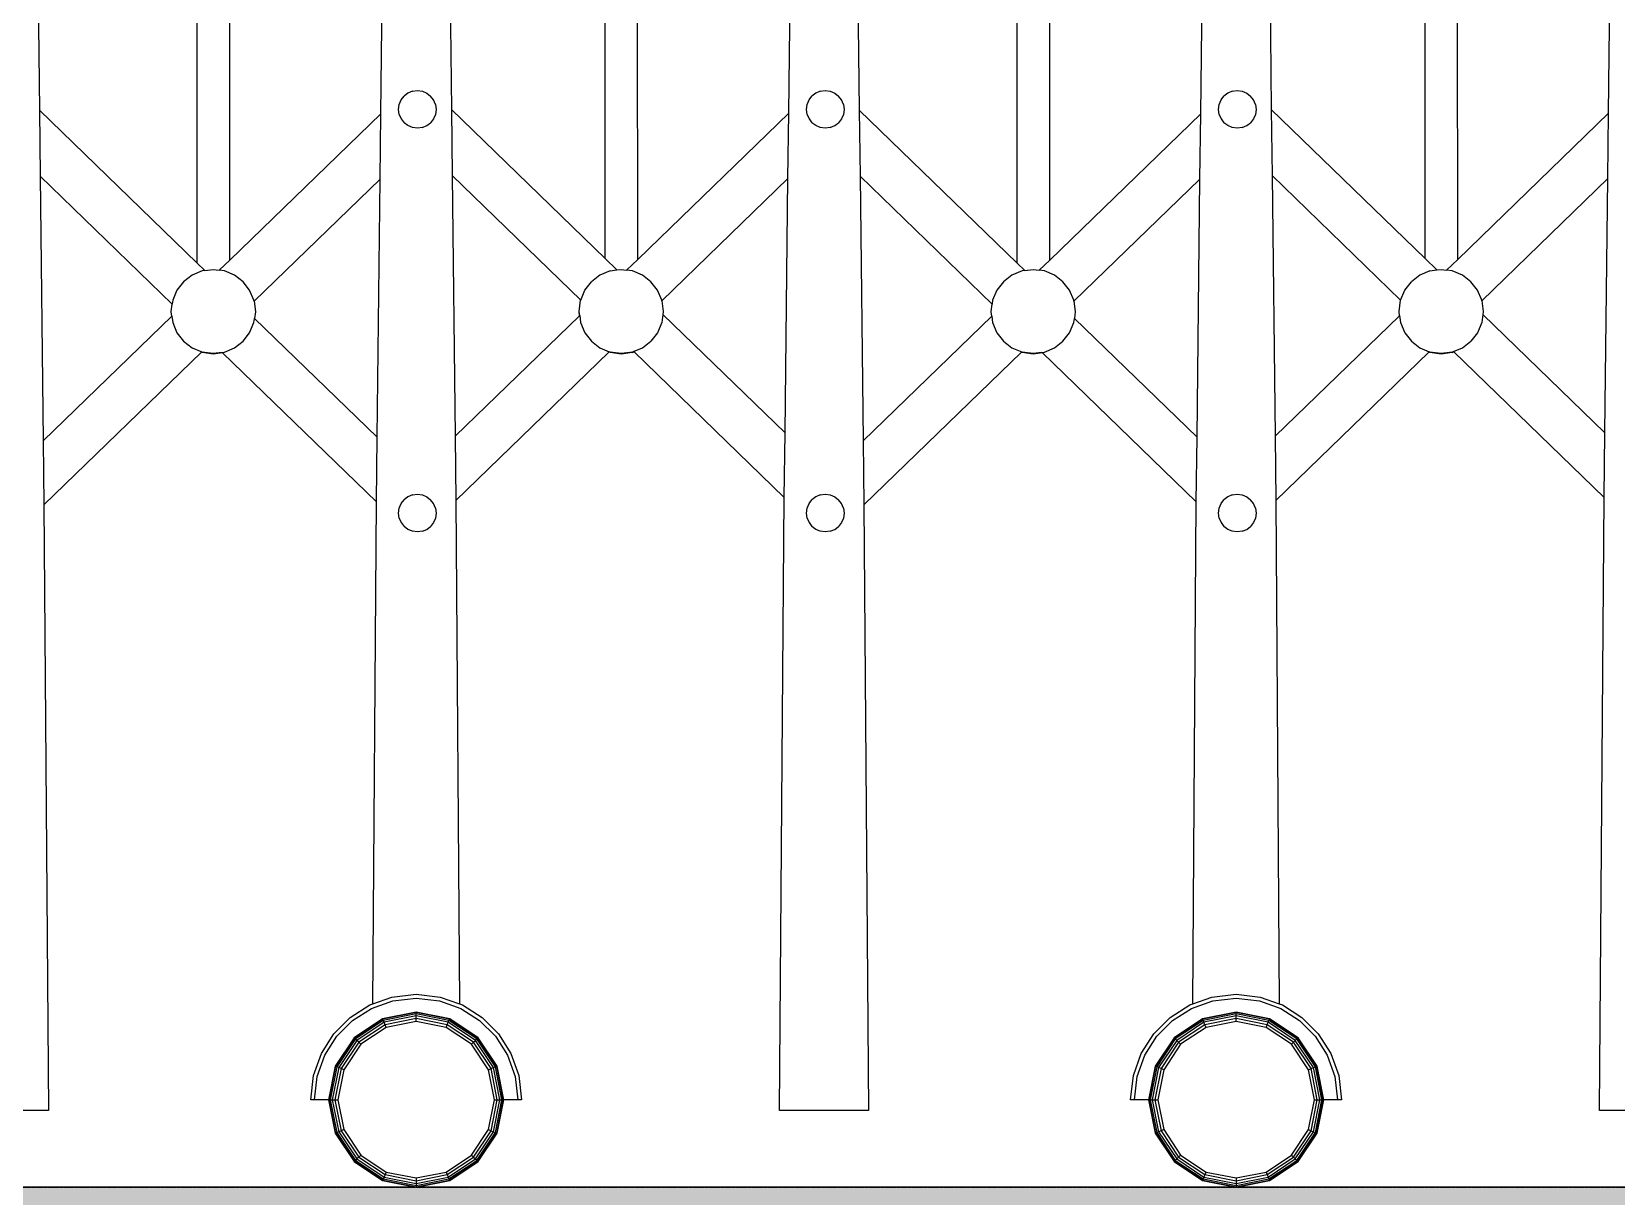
# Model space of a CAD drawing. Extents: x -202236 to 1002404, y -663931 to 1550022.
# Drawn here: x -59493 to -58480, y -351726 to -350982 of the extents above; entities that cross this region are included whole.
import ezdxf

# ---------------------------------------------------------------- set-up
doc = ezdxf.new("R2010")
doc.units = 0
doc.linetypes.add('DOTE', pattern=[2.42, 2, -0.2, 0.02, -0.2])
doc.layers.add('A-AXIS-DOTE', color=14, linetype='DOTE')
doc.layers.add('A-SFCE', color=30, linetype='Continuous')

msp = doc.modelspace()

# ---------------------------------------------------------------- hatches: boundary and pattern name
h = msp.add_hatch()
h.set_pattern_fill('混凝土', color=8, scale=15, angle=-21.69758, style=0, double=1)
h.set_pattern_definition([(50, (-68561.18, -351851.65), (107.589, -9.4128), [11.25, -123.75]), (355, (-68561.18, -351851.65), (-20.8127, 112.8288), [9, -99]), (100.4514, (-68552.21, -351852.44), (86.7764, 103.4159), [9.561, -105.1713]), (46.1842, (-68561.18, -351821.65), (160.0862, -24.8279), [16.875, -185.625]), (96.6356, (-68547.84, -351823.72), (140.1994, 146.1177), [14.3415, -157.757]), (351.1842, (-68561.18, -351821.65), (140.1993, 146.1178), [13.5, -148.5]), (21, (-68546.18, -351829.15), (89.53606, -60.39283), [11.25, -123.75]), (326, (-68546.18, -351829.15), (36.4973, 108.7725), [9, -99]), (71.4514, (-68538.72, -351834.18), (126.0334, 48.3796), [9.561, -105.1713]), (37.5, (-68561.177, -351851.65), (1.82398, 49.93408), [0, -97.8, 0, -100.5, 0, -99.375]), (7.5, (-68561.18, -351851.65), (39.46043, 59.16176), [0, -57.3, 0, -95.55, 0, -37.875]), (327.5, (-68594.627, -351851.65), (80.07337, -3.38323), [0, -37.5, 0, -117, 0, -155.25]), (317.5, (-68609.63, -351851.65), (87.47793, 15.01575), [0, -48.75, 0, -77.7, 0, -110.25])])
h.paths.add_polyline_path([(-55555.67, -351920.63), (-55555.67, -351720.63), (-70458.23, -351720.63), (-70458.23, -351920.63)])

# ---------------------------------------------------------------- linework, layer by layer
at = {"color": 250}
for p, q in [((-59126.2, -351126.81), (-59126.3, -350820.49)), ((-59105.38, -351127.29), (-59105.47, -350820.16)), ((-58602.1, -351126.81), (-58602.19, -350820.49)), ((-58581.27, -351127.29), (-58581.37, -350820.16)), ((-59386.94, -351129.65), (-59387.04, -350823.23)), ((-59366.12, -351127.71), (-59366.21, -350823)), ((-58862.83, -351129.65), (-58862.93, -350823.23)), ((-58842.01, -351127.71), (-58842.1, -350823)), ((-59269.61, -351034.17), (-59268.28, -350917.9)), ((-59225.83, -350916.96), (-59224.51, -351031.55)), ((-59008.87, -351033.75), (-59007.51, -350915.09)), ((-58745.5, -351034.17), (-58744.17, -350917.9)), ((-58701.72, -350916.96), (-58700.41, -351031.55)), ((-58484.76, -351033.75), (-58483.4, -350915.09)), ((-59489.14, -350922.2), (-59487.88, -351031.84)), ((-58965.03, -350922.2), (-58963.77, -351031.84)), ((-59256.64, -351025.33), (-59254.75, -351022.89)), ((-59252.32, -351021.01), (-59254.75, -351022.89)), ((-59249.45, -351019.8), (-59252.32, -351021.01)), ((-59249.45, -351019.8), (-59246.25, -351019.37)), ((-59246.25, -351019.37), (-59243.06, -351019.8)), ((-59243.06, -351019.8), (-59240.19, -351021.01)), ((-59240.19, -351021.01), (-59237.75, -351022.89)), ((-59235.87, -351025.33), (-59237.75, -351022.89)), ((-58995.9, -351025.33), (-58994.02, -351022.89)), ((-58991.58, -351021.01), (-58994.02, -351022.89)), ((-58988.71, -351019.8), (-58991.58, -351021.01)), ((-58988.71, -351019.8), (-58985.52, -351019.37)), ((-58985.52, -351019.37), (-58982.32, -351019.8)), ((-58982.32, -351019.8), (-58979.45, -351021.01)), ((-58979.45, -351021.01), (-58977.01, -351022.89)), ((-58975.13, -351025.33), (-58977.01, -351022.89)), ((-58732.53, -351025.33), (-58730.65, -351022.89)), ((-58728.21, -351021.01), (-58730.65, -351022.89)), ((-58725.34, -351019.8), (-58728.21, -351021.01)), ((-58725.34, -351019.8), (-58722.15, -351019.37)), ((-58722.15, -351019.37), (-58718.95, -351019.8)), ((-58718.95, -351019.8), (-58716.08, -351021.01)), ((-58716.08, -351021.01), (-58713.64, -351022.89)), ((-58711.76, -351025.33), (-58713.64, -351022.89)), ((-59487.88, -351031.84), (-59386.94, -351129.65)), ((-59487.88, -351031.84), (-59487.4, -351074.05)), ((-59258.28, -351031.39), (-59257.85, -351028.2)), ((-59257.85, -351034.59), (-59258.28, -351031.39)), ((-59257.85, -351028.2), (-59256.64, -351025.33)), ((-59234.66, -351028.2), (-59235.87, -351025.33)), ((-59234.66, -351028.2), (-59234.23, -351031.39)), ((-59234.23, -351031.39), (-59234.66, -351034.59)), ((-59224.51, -351031.55), (-59126.2, -351126.81)), ((-59224.51, -351031.55), (-59224.03, -351073.76)), ((-58997.54, -351031.39), (-58997.11, -351028.2)), ((-58997.11, -351034.59), (-58997.54, -351031.39)), ((-58997.11, -351028.2), (-58995.9, -351025.33)), ((-58973.92, -351028.2), (-58975.13, -351025.33)), ((-58973.92, -351028.2), (-58973.49, -351031.39)), ((-58973.49, -351031.39), (-58973.92, -351034.59)), ((-58963.77, -351031.84), (-58862.83, -351129.65)), ((-58963.77, -351031.84), (-58963.29, -351074.05)), ((-58734.17, -351031.39), (-58733.74, -351028.2)), ((-58733.74, -351034.59), (-58734.17, -351031.39)), ((-58733.74, -351028.2), (-58732.53, -351025.33)), ((-58710.55, -351028.2), (-58711.76, -351025.33)), ((-58710.55, -351028.2), (-58710.12, -351031.39)), ((-58710.12, -351031.39), (-58710.55, -351034.59)), ((-58700.41, -351031.55), (-58602.1, -351126.81)), ((-58700.41, -351031.55), (-58699.92, -351073.76)), ((-59366.12, -351127.71), (-59269.61, -351034.17)), ((-59270.09, -351076.04), (-59269.61, -351034.17)), ((-59257.85, -351034.59), (-59256.64, -351037.46)), ((-59256.64, -351037.46), (-59254.75, -351039.89)), ((-59252.32, -351041.78), (-59254.75, -351039.89)), ((-59249.45, -351042.99), (-59252.32, -351041.78)), ((-59246.25, -351043.42), (-59249.45, -351042.99)), ((-59243.06, -351042.99), (-59246.25, -351043.42)), ((-59243.06, -351042.99), (-59240.19, -351041.78)), ((-59240.19, -351041.78), (-59237.75, -351039.89)), ((-59235.87, -351037.46), (-59237.75, -351039.89)), ((-59234.66, -351034.59), (-59235.87, -351037.46)), ((-59105.38, -351127.29), (-59008.87, -351033.75)), ((-59009.35, -351075.62), (-59008.87, -351033.75)), ((-58997.11, -351034.59), (-58995.9, -351037.46)), ((-58995.9, -351037.46), (-58994.02, -351039.89)), ((-58991.58, -351041.78), (-58994.02, -351039.89)), ((-58988.71, -351042.99), (-58991.58, -351041.78)), ((-58985.52, -351043.42), (-58988.71, -351042.99)), ((-58982.32, -351042.99), (-58985.52, -351043.42)), ((-58982.32, -351042.99), (-58979.45, -351041.78)), ((-58979.45, -351041.78), (-58977.01, -351039.89)), ((-58975.13, -351037.46), (-58977.01, -351039.89)), ((-58973.92, -351034.59), (-58975.13, -351037.46)), ((-58842.01, -351127.71), (-58745.5, -351034.17)), ((-58745.98, -351076.04), (-58745.5, -351034.17)), ((-58733.74, -351034.59), (-58732.53, -351037.46)), ((-58732.53, -351037.46), (-58730.65, -351039.89)), ((-58728.21, -351041.78), (-58730.65, -351039.89)), ((-58725.34, -351042.99), (-58728.21, -351041.78)), ((-58722.15, -351043.42), (-58725.34, -351042.99)), ((-58718.95, -351042.99), (-58722.15, -351043.42)), ((-58718.95, -351042.99), (-58716.08, -351041.78)), ((-58716.08, -351041.78), (-58713.64, -351039.89)), ((-58711.76, -351037.46), (-58713.64, -351039.89)), ((-58710.55, -351034.59), (-58711.76, -351037.46)), ((-58581.27, -351127.29), (-58484.76, -351033.75)), ((-58485.24, -351075.62), (-58484.76, -351033.75)), ((-59141.86, -351153.38), (-59224.03, -351073.76)), ((-59224.03, -351073.76), (-59222.12, -351240.45)), ((-58617.75, -351153.38), (-58699.92, -351073.76)), ((-58699.92, -351073.76), (-58698.01, -351240.45)), ((-59402.96, -351155.88), (-59487.4, -351074.05)), ((-59487.4, -351074.05), (-59485.46, -351243.38)), ((-59270.09, -351076.04), (-59350.66, -351154.13)), ((-59271.98, -351241.05), (-59270.09, -351076.04)), ((-59009.35, -351075.62), (-59089.97, -351153.76)), ((-59011.21, -351238.24), (-59009.35, -351075.62)), ((-58878.85, -351155.88), (-58963.29, -351074.05)), ((-58963.29, -351074.05), (-58961.35, -351243.38)), ((-58745.98, -351076.04), (-58826.55, -351154.13)), ((-58747.88, -351241.05), (-58745.98, -351076.04)), ((-58485.24, -351075.62), (-58565.86, -351153.76)), ((-58487.1, -351238.24), (-58485.24, -351075.62)), ((-59383.84, -351134.67), (-59390.26, -351137.38)), ((-59386.94, -351129.65), (-59382.02, -351134.42)), ((-59382.02, -351134.42), (-59383.84, -351134.67)), ((-59382.02, -351134.42), (-59376.69, -351133.71)), ((-59376.69, -351133.71), (-59372.84, -351134.22)), ((-59372.84, -351134.22), (-59366.12, -351127.71)), ((-59369.54, -351134.67), (-59372.84, -351134.22)), ((-59363.12, -351137.38), (-59369.54, -351134.67)), ((-59123.1, -351134.67), (-59129.53, -351137.38)), ((-59126.2, -351126.81), (-59118.71, -351134.08)), ((-59123.1, -351134.67), (-59118.71, -351134.08)), ((-59118.71, -351134.08), (-59115.95, -351133.71)), ((-59115.95, -351133.71), (-59112.48, -351134.17)), ((-59105.38, -351127.29), (-59112.48, -351134.17)), ((-59108.8, -351134.67), (-59112.48, -351134.17)), ((-59102.38, -351137.38), (-59108.8, -351134.67)), ((-58859.73, -351134.67), (-58866.16, -351137.38)), ((-58862.83, -351129.65), (-58857.91, -351134.42)), ((-58857.91, -351134.42), (-58859.73, -351134.67)), ((-58857.91, -351134.42), (-58852.58, -351133.71)), ((-58852.58, -351133.71), (-58848.73, -351134.22)), ((-58848.73, -351134.22), (-58842.01, -351127.71)), ((-58845.43, -351134.67), (-58848.73, -351134.22)), ((-58839.01, -351137.38), (-58845.43, -351134.67)), ((-58598.99, -351134.67), (-58605.42, -351137.38)), ((-58602.1, -351126.81), (-58594.6, -351134.08)), ((-58598.99, -351134.67), (-58594.6, -351134.08)), ((-58594.6, -351134.08), (-58591.84, -351133.71)), ((-58591.84, -351133.71), (-58588.37, -351134.17)), ((-58581.27, -351127.29), (-58588.37, -351134.17)), ((-58584.7, -351134.67), (-58588.37, -351134.17)), ((-58578.27, -351137.38), (-58584.7, -351134.67)), ((-59395.71, -351141.59), (-59399.92, -351147.04)), ((-59390.26, -351137.38), (-59395.71, -351141.59)), ((-59357.67, -351141.59), (-59363.12, -351137.38)), ((-59353.46, -351147.04), (-59357.67, -351141.59)), ((-59139.18, -351147.04), (-59134.97, -351141.59)), ((-59129.53, -351137.38), (-59134.97, -351141.59)), ((-59096.93, -351141.59), (-59102.38, -351137.38)), ((-59092.72, -351147.04), (-59096.93, -351141.59)), ((-58871.6, -351141.59), (-58875.81, -351147.04)), ((-58866.16, -351137.38), (-58871.6, -351141.59)), ((-58833.56, -351141.59), (-58839.01, -351137.38)), ((-58829.35, -351147.04), (-58833.56, -351141.59)), ((-58615.07, -351147.04), (-58610.86, -351141.59)), ((-58605.42, -351137.38), (-58610.86, -351141.59)), ((-58572.82, -351141.59), (-58578.27, -351137.38)), ((-58568.62, -351147.04), (-58572.82, -351141.59)), ((-59402.63, -351153.46), (-59402.96, -351155.88)), ((-59399.92, -351147.04), (-59402.63, -351153.46)), ((-59350.75, -351153.46), (-59353.46, -351147.04)), ((-59350.66, -351154.13), (-59350.75, -351153.46)), ((-59350.66, -351154.13), (-59349.79, -351160.61)), ((-59142.86, -351160.61), (-59141.9, -351153.46)), ((-59141.9, -351153.46), (-59141.86, -351153.38)), ((-59141.86, -351153.38), (-59139.18, -351147.04)), ((-59090.01, -351153.46), (-59092.72, -351147.04)), ((-59089.97, -351153.76), (-59090.01, -351153.46)), ((-59089.97, -351153.76), (-59089.05, -351160.61)), ((-58878.52, -351153.46), (-58878.85, -351155.88)), ((-58875.81, -351147.04), (-58878.52, -351153.46)), ((-58826.64, -351153.46), (-58829.35, -351147.04)), ((-58826.55, -351154.13), (-58826.64, -351153.46)), ((-58826.55, -351154.13), (-58825.68, -351160.61)), ((-58618.75, -351160.61), (-58617.79, -351153.46)), ((-58617.79, -351153.46), (-58617.75, -351153.38)), ((-58617.75, -351153.38), (-58615.07, -351147.04)), ((-58565.9, -351153.46), (-58568.62, -351147.04)), ((-58565.86, -351153.76), (-58565.9, -351153.46)), ((-58565.86, -351153.76), (-58564.94, -351160.61)), ((-59485.46, -351243.38), (-59403.22, -351163.67)), ((-59403.6, -351160.61), (-59402.96, -351155.88)), ((-59403.57, -351160.76), (-59403.6, -351160.61)), ((-59403.6, -351160.92), (-59403.57, -351160.76)), ((-59403.22, -351163.67), (-59403.6, -351160.92)), ((-59403.19, -351163.64), (-59403.57, -351160.76)), ((-59403.22, -351163.67), (-59403.19, -351163.64)), ((-59403.19, -351163.64), (-59402.63, -351167.76)), ((-59350.75, -351167.76), (-59350.39, -351165.08)), ((-59349.81, -351160.76), (-59350.39, -351165.08)), ((-59350.39, -351165.08), (-59350.35, -351165.11)), ((-59349.79, -351160.92), (-59350.35, -351165.11)), ((-59350.35, -351165.11), (-59271.98, -351241.05)), ((-59349.79, -351160.61), (-59349.81, -351160.76)), ((-59349.81, -351160.76), (-59349.79, -351160.92)), ((-59222.12, -351240.45), (-59142.54, -351163.31)), ((-59142.84, -351160.76), (-59142.86, -351160.61)), ((-59142.86, -351160.92), (-59142.84, -351160.76)), ((-59142.54, -351163.31), (-59142.86, -351160.92)), ((-59142.5, -351163.27), (-59142.84, -351160.76)), ((-59142.54, -351163.31), (-59142.5, -351163.27)), ((-59142.5, -351163.27), (-59141.9, -351167.76)), ((-59089.31, -351162.56), (-59090.01, -351167.76)), ((-59089.07, -351160.76), (-59089.31, -351162.56)), ((-59089.31, -351162.56), (-59089.27, -351162.6)), ((-59089.05, -351160.92), (-59089.27, -351162.6)), ((-59089.27, -351162.6), (-59011.21, -351238.24)), ((-59089.05, -351160.61), (-59089.07, -351160.76)), ((-59089.07, -351160.76), (-59089.05, -351160.92)), ((-58961.35, -351243.38), (-58879.12, -351163.67)), ((-58879.49, -351160.61), (-58878.85, -351155.88)), ((-58879.47, -351160.76), (-58879.49, -351160.61)), ((-58879.49, -351160.92), (-58879.47, -351160.76)), ((-58879.12, -351163.67), (-58879.49, -351160.92)), ((-58879.08, -351163.64), (-58879.47, -351160.76)), ((-58879.12, -351163.67), (-58879.08, -351163.64)), ((-58879.08, -351163.64), (-58878.52, -351167.76)), ((-58826.64, -351167.76), (-58826.28, -351165.08)), ((-58825.7, -351160.76), (-58826.28, -351165.08)), ((-58826.28, -351165.08), (-58826.24, -351165.11)), ((-58825.68, -351160.92), (-58826.24, -351165.11)), ((-58826.24, -351165.11), (-58747.88, -351241.05)), ((-58825.68, -351160.61), (-58825.7, -351160.76)), ((-58825.7, -351160.76), (-58825.68, -351160.92)), ((-58698.01, -351240.45), (-58618.43, -351163.31)), ((-58618.73, -351160.76), (-58618.75, -351160.61)), ((-58618.75, -351160.92), (-58618.73, -351160.76)), ((-58618.43, -351163.31), (-58618.75, -351160.92)), ((-58618.39, -351163.27), (-58618.73, -351160.76)), ((-58618.43, -351163.31), (-58618.39, -351163.27)), ((-58618.39, -351163.27), (-58617.79, -351167.76)), ((-58565.2, -351162.56), (-58565.9, -351167.76)), ((-58564.96, -351160.76), (-58565.2, -351162.56)), ((-58565.2, -351162.56), (-58565.17, -351162.6)), ((-58564.94, -351160.92), (-58565.17, -351162.6)), ((-58565.17, -351162.6), (-58487.1, -351238.24)), ((-58564.94, -351160.61), (-58564.96, -351160.76)), ((-58564.96, -351160.76), (-58564.94, -351160.92)), ((-59402.63, -351167.76), (-59399.92, -351174.18)), ((-59399.92, -351174.18), (-59395.71, -351179.63)), ((-59357.67, -351179.63), (-59353.46, -351174.18)), ((-59353.46, -351174.18), (-59350.75, -351167.76)), ((-59141.9, -351167.76), (-59139.18, -351174.18)), ((-59139.18, -351174.18), (-59134.97, -351179.63)), ((-59092.72, -351174.18), (-59096.93, -351179.63)), ((-59090.01, -351167.76), (-59092.72, -351174.18)), ((-58878.52, -351167.76), (-58875.81, -351174.18)), ((-58875.81, -351174.18), (-58871.6, -351179.63)), ((-58833.56, -351179.63), (-58829.35, -351174.18)), ((-58829.35, -351174.18), (-58826.64, -351167.76)), ((-58617.79, -351167.76), (-58615.07, -351174.18)), ((-58615.07, -351174.18), (-58610.86, -351179.63)), ((-58568.62, -351174.18), (-58572.82, -351179.63)), ((-58565.9, -351167.76), (-58568.62, -351174.18)), ((-59395.71, -351179.63), (-59390.26, -351183.84)), ((-59390.26, -351183.84), (-59384.03, -351186.47)), ((-59369.54, -351186.55), (-59363.12, -351183.84)), ((-59363.12, -351183.84), (-59357.67, -351179.63)), ((-59134.97, -351179.63), (-59129.53, -351183.84)), ((-59129.53, -351183.84), (-59123.59, -351186.35)), ((-59107.99, -351186.21), (-59102.38, -351183.84)), ((-59102.38, -351183.84), (-59096.93, -351179.63)), ((-58871.6, -351179.63), (-58866.16, -351183.84)), ((-58866.16, -351183.84), (-58859.92, -351186.47)), ((-58845.43, -351186.55), (-58839.01, -351183.84)), ((-58839.01, -351183.84), (-58833.56, -351179.63)), ((-58610.86, -351179.63), (-58605.42, -351183.84)), ((-58605.42, -351183.84), (-58599.48, -351186.35)), ((-58583.88, -351186.21), (-58578.27, -351183.84)), ((-58578.27, -351183.84), (-58572.82, -351179.63)), ((-59384.25, -351186.69), (-59484.99, -351284.33)), ((-59384.03, -351186.47), (-59384.25, -351186.69)), ((-59383.84, -351186.86), (-59384.25, -351186.69)), ((-59383.84, -351186.55), (-59384.03, -351186.47)), ((-59376.69, -351187.52), (-59383.84, -351186.55)), ((-59376.69, -351187.82), (-59383.84, -351186.86)), ((-59371.09, -351186.76), (-59376.69, -351187.52)), ((-59370.81, -351187.03), (-59376.69, -351187.82)), ((-59371.09, -351186.76), (-59369.54, -351186.55)), ((-59370.81, -351187.03), (-59371.09, -351186.76)), ((-59272.46, -351282.33), (-59370.81, -351187.03)), ((-59123.81, -351186.56), (-59221.65, -351281.4)), ((-59123.59, -351186.35), (-59123.81, -351186.56)), ((-59123.1, -351186.86), (-59123.81, -351186.56)), ((-59123.1, -351186.55), (-59123.59, -351186.35)), ((-59115.95, -351187.52), (-59123.1, -351186.55)), ((-59115.95, -351187.82), (-59123.1, -351186.86)), ((-59108.8, -351186.55), (-59115.95, -351187.52)), ((-59108.8, -351186.86), (-59115.95, -351187.82)), ((-59108.8, -351186.55), (-59107.99, -351186.21)), ((-59108.8, -351186.86), (-59107.76, -351186.42)), ((-59107.76, -351186.42), (-59107.99, -351186.21)), ((-59011.69, -351279.52), (-59107.76, -351186.42)), ((-58860.14, -351186.69), (-58960.88, -351284.33)), ((-58859.92, -351186.47), (-58860.14, -351186.69)), ((-58859.73, -351186.86), (-58860.14, -351186.69)), ((-58859.73, -351186.55), (-58859.92, -351186.47)), ((-58852.58, -351187.52), (-58859.73, -351186.55)), ((-58852.58, -351187.82), (-58859.73, -351186.86)), ((-58846.98, -351186.76), (-58852.58, -351187.52)), ((-58846.7, -351187.03), (-58852.58, -351187.82)), ((-58846.98, -351186.76), (-58845.43, -351186.55)), ((-58846.7, -351187.03), (-58846.98, -351186.76)), ((-58748.35, -351282.33), (-58846.7, -351187.03)), ((-58599.7, -351186.56), (-58697.54, -351281.4)), ((-58599.48, -351186.35), (-58599.7, -351186.56)), ((-58598.99, -351186.86), (-58599.7, -351186.56)), ((-58598.99, -351186.55), (-58599.48, -351186.35)), ((-58591.84, -351187.52), (-58598.99, -351186.55)), ((-58591.84, -351187.82), (-58598.99, -351186.86)), ((-58584.7, -351186.55), (-58591.84, -351187.52)), ((-58584.7, -351186.86), (-58591.84, -351187.82)), ((-58584.7, -351186.55), (-58583.88, -351186.21)), ((-58584.7, -351186.86), (-58583.66, -351186.42)), ((-58583.66, -351186.42), (-58583.88, -351186.21)), ((-58487.58, -351279.52), (-58583.66, -351186.42)), ((-59485.46, -351243.38), (-59484.99, -351284.33)), ((-59272.46, -351282.33), (-59271.98, -351241.05)), ((-59222.12, -351240.45), (-59221.65, -351281.4)), ((-59011.69, -351279.52), (-59011.21, -351238.24)), ((-58961.35, -351243.38), (-58960.88, -351284.33)), ((-58748.35, -351282.33), (-58747.88, -351241.05)), ((-58698.01, -351240.45), (-58697.54, -351281.4)), ((-58487.58, -351279.52), (-58487.1, -351238.24)), ((-59484.99, -351284.33), (-59482.01, -351671.58)), ((-59274.67, -351603.33), (-59272.46, -351282.33)), ((-59258.28, -351289.55), (-59257.85, -351286.35)), ((-59257.85, -351286.35), (-59256.64, -351283.48)), ((-59256.64, -351283.48), (-59254.75, -351281.05)), ((-59252.32, -351279.17), (-59254.75, -351281.05)), ((-59249.45, -351277.95), (-59252.32, -351279.17)), ((-59249.45, -351277.95), (-59246.25, -351277.52)), ((-59246.25, -351277.52), (-59243.06, -351277.95)), ((-59243.06, -351277.95), (-59240.19, -351279.17)), ((-59240.19, -351279.17), (-59237.75, -351281.05)), ((-59235.87, -351283.48), (-59237.75, -351281.05)), ((-59234.66, -351286.35), (-59235.87, -351283.48)), ((-59234.66, -351286.35), (-59234.23, -351289.55)), ((-59221.65, -351281.4), (-59219.42, -351603.33)), ((-59014.72, -351671.58), (-59011.69, -351279.52)), ((-58997.54, -351289.55), (-58997.11, -351286.35)), ((-58997.11, -351286.35), (-58995.9, -351283.48)), ((-58995.9, -351283.48), (-58994.02, -351281.05)), ((-58991.58, -351279.17), (-58994.02, -351281.05)), ((-58988.71, -351277.95), (-58991.58, -351279.17)), ((-58988.71, -351277.95), (-58985.52, -351277.52)), ((-58985.52, -351277.52), (-58982.32, -351277.95)), ((-58982.32, -351277.95), (-58979.45, -351279.17)), ((-58979.45, -351279.17), (-58977.01, -351281.05)), ((-58975.13, -351283.48), (-58977.01, -351281.05)), ((-58973.92, -351286.35), (-58975.13, -351283.48)), ((-58973.92, -351286.35), (-58973.49, -351289.55)), ((-58960.88, -351284.33), (-58957.9, -351671.58)), ((-58750.57, -351603.33), (-58748.35, -351282.33)), ((-58734.17, -351289.55), (-58733.74, -351286.35)), ((-58733.74, -351286.35), (-58732.53, -351283.48)), ((-58732.53, -351283.48), (-58730.65, -351281.05)), ((-58728.21, -351279.17), (-58730.65, -351281.05)), ((-58725.34, -351277.95), (-58728.21, -351279.17)), ((-58725.34, -351277.95), (-58722.15, -351277.52)), ((-58722.15, -351277.52), (-58718.95, -351277.95)), ((-58718.95, -351277.95), (-58716.08, -351279.17)), ((-58716.08, -351279.17), (-58713.64, -351281.05)), ((-58711.76, -351283.48), (-58713.64, -351281.05)), ((-58710.55, -351286.35), (-58711.76, -351283.48)), ((-58710.55, -351286.35), (-58710.12, -351289.55)), ((-58697.54, -351281.4), (-58695.31, -351603.33)), ((-58490.61, -351671.58), (-58487.58, -351279.52)), ((-59257.85, -351292.74), (-59258.28, -351289.55)), ((-59257.85, -351292.74), (-59256.64, -351295.62)), ((-59256.64, -351295.62), (-59254.75, -351298.05)), ((-59235.87, -351295.62), (-59237.75, -351298.05)), ((-59234.66, -351292.74), (-59235.87, -351295.62)), ((-59234.23, -351289.55), (-59234.66, -351292.74)), ((-58997.11, -351292.74), (-58997.54, -351289.55)), ((-58997.11, -351292.74), (-58995.9, -351295.62)), ((-58995.9, -351295.62), (-58994.02, -351298.05)), ((-58975.13, -351295.62), (-58977.01, -351298.05)), ((-58973.92, -351292.74), (-58975.13, -351295.62)), ((-58973.49, -351289.55), (-58973.92, -351292.74)), ((-58733.74, -351292.74), (-58734.17, -351289.55)), ((-58733.74, -351292.74), (-58732.53, -351295.62)), ((-58732.53, -351295.62), (-58730.65, -351298.05)), ((-58711.76, -351295.62), (-58713.64, -351298.05)), ((-58710.55, -351292.74), (-58711.76, -351295.62)), ((-58710.12, -351289.55), (-58710.55, -351292.74)), ((-59252.32, -351299.93), (-59254.75, -351298.05)), ((-59249.45, -351301.14), (-59252.32, -351299.93)), ((-59246.25, -351301.57), (-59249.45, -351301.14)), ((-59243.06, -351301.14), (-59246.25, -351301.57)), ((-59243.06, -351301.14), (-59240.19, -351299.93)), ((-59240.19, -351299.93), (-59237.75, -351298.05)), ((-58991.58, -351299.93), (-58994.02, -351298.05)), ((-58988.71, -351301.14), (-58991.58, -351299.93)), ((-58985.52, -351301.57), (-58988.71, -351301.14)), ((-58982.32, -351301.14), (-58985.52, -351301.57)), ((-58982.32, -351301.14), (-58979.45, -351299.93)), ((-58979.45, -351299.93), (-58977.01, -351298.05)), ((-58728.21, -351299.93), (-58730.65, -351298.05)), ((-58725.34, -351301.14), (-58728.21, -351299.93)), ((-58722.15, -351301.57), (-58725.34, -351301.14)), ((-58718.95, -351301.14), (-58722.15, -351301.57)), ((-58718.95, -351301.14), (-58716.08, -351299.93)), ((-58716.08, -351299.93), (-58713.64, -351298.05)), ((-59274.67, -351603.33), (-59262.49, -351598.97)), ((-59262.49, -351598.97), (-59247.05, -351597.19)), ((-59261.93, -351601.37), (-59247.05, -351599.65)), ((-59247.05, -351597.19), (-59231.6, -351598.97)), ((-59247.05, -351599.65), (-59232.16, -351601.37)), ((-59231.6, -351598.97), (-59219.42, -351603.33)), ((-58750.57, -351603.33), (-58738.38, -351598.97)), ((-58738.38, -351598.97), (-58722.94, -351597.19)), ((-58737.83, -351601.37), (-58722.94, -351599.65)), ((-58722.94, -351597.19), (-58707.49, -351598.97)), ((-58722.94, -351599.65), (-58708.05, -351601.37)), ((-58707.49, -351598.97), (-58695.31, -351603.33)), ((-59289.19, -351612.01), (-59276.68, -351604.05)), ((-59287.66, -351613.93), (-59275.6, -351606.26)), ((-59276.68, -351604.05), (-59274.67, -351603.33)), ((-59275.6, -351606.26), (-59261.93, -351601.37)), ((-59247.05, -351608.56), (-59268.49, -351612.82)), ((-59247.05, -351608.85), (-59268.38, -351613.09)), ((-59247.05, -351609.7), (-59268.06, -351613.88)), ((-59225.6, -351612.82), (-59247.05, -351608.56)), ((-59247.05, -351608.85), (-59247.05, -351608.56)), ((-59225.71, -351613.09), (-59247.05, -351608.85)), ((-59247.05, -351609.7), (-59247.05, -351608.85)), ((-59226.04, -351613.88), (-59247.05, -351609.7)), ((-59247.05, -351611.02), (-59247.05, -351609.7)), ((-59232.16, -351601.37), (-59218.49, -351606.26)), ((-59219.42, -351603.33), (-59217.42, -351604.05)), ((-59218.49, -351606.26), (-59206.44, -351613.93)), ((-59217.42, -351604.05), (-59204.9, -351612.01)), ((-58765.09, -351612.01), (-58752.57, -351604.05)), ((-58763.55, -351613.93), (-58751.49, -351606.26)), ((-58752.57, -351604.05), (-58750.57, -351603.33)), ((-58751.49, -351606.26), (-58737.83, -351601.37)), ((-58722.94, -351608.56), (-58744.38, -351612.82)), ((-58722.94, -351608.85), (-58744.27, -351613.09)), ((-58722.94, -351609.7), (-58743.95, -351613.88)), ((-58701.49, -351612.82), (-58722.94, -351608.56)), ((-58722.94, -351608.85), (-58722.94, -351608.56)), ((-58701.61, -351613.09), (-58722.94, -351608.85)), ((-58722.94, -351609.7), (-58722.94, -351608.85)), ((-58701.93, -351613.88), (-58722.94, -351609.7)), ((-58722.94, -351611.02), (-58722.94, -351609.7)), ((-58708.05, -351601.37), (-58694.39, -351606.26)), ((-58695.31, -351603.33), (-58693.31, -351604.05)), ((-58694.39, -351606.26), (-58682.33, -351613.93)), ((-58693.31, -351604.05), (-58680.79, -351612.01)), ((-59299.64, -351622.45), (-59289.19, -351612.01)), ((-59297.72, -351624), (-59287.66, -351613.93)), ((-59268.49, -351612.82), (-59286.67, -351624.97)), ((-59268.38, -351613.09), (-59286.47, -351625.18)), ((-59268.06, -351613.88), (-59285.87, -351625.78)), ((-59267.55, -351615.1), (-59284.93, -351626.71)), ((-59266.91, -351616.64), (-59283.75, -351627.89)), ((-59266.21, -351618.35), (-59282.45, -351629.2)), ((-59268.38, -351613.09), (-59268.49, -351612.82)), ((-59268.06, -351613.88), (-59268.38, -351613.09)), ((-59267.55, -351615.1), (-59268.06, -351613.88)), ((-59247.05, -351611.02), (-59267.55, -351615.1)), ((-59266.91, -351616.64), (-59267.55, -351615.1)), ((-59247.05, -351612.69), (-59266.91, -351616.64)), ((-59266.21, -351618.35), (-59266.91, -351616.64)), ((-59247.05, -351614.53), (-59266.21, -351618.35)), ((-59226.55, -351615.1), (-59247.05, -351611.02)), ((-59247.05, -351612.69), (-59247.05, -351611.02)), ((-59227.18, -351616.64), (-59247.05, -351612.69)), ((-59247.05, -351614.53), (-59247.05, -351612.69)), ((-59227.89, -351618.35), (-59247.05, -351614.53)), ((-59227.89, -351618.35), (-59227.18, -351616.64)), ((-59211.65, -351629.2), (-59227.89, -351618.35)), ((-59227.18, -351616.64), (-59226.55, -351615.1)), ((-59210.34, -351627.89), (-59227.18, -351616.64)), ((-59226.55, -351615.1), (-59226.04, -351613.88)), ((-59209.16, -351626.71), (-59226.55, -351615.1)), ((-59226.04, -351613.88), (-59225.71, -351613.09)), ((-59208.23, -351625.78), (-59226.04, -351613.88)), ((-59225.71, -351613.09), (-59225.6, -351612.82)), ((-59207.63, -351625.18), (-59225.71, -351613.09)), ((-59207.42, -351624.97), (-59225.6, -351612.82)), ((-59206.44, -351613.93), (-59196.38, -351624)), ((-59204.9, -351612.01), (-59194.46, -351622.45)), ((-58775.53, -351622.45), (-58765.09, -351612.01)), ((-58773.61, -351624), (-58763.55, -351613.93)), ((-58744.38, -351612.82), (-58762.56, -351624.97)), ((-58744.27, -351613.09), (-58762.36, -351625.18)), ((-58743.95, -351613.88), (-58761.76, -351625.78)), ((-58743.44, -351615.1), (-58760.82, -351626.71)), ((-58742.8, -351616.64), (-58759.64, -351627.89)), ((-58742.1, -351618.35), (-58758.34, -351629.2)), ((-58744.27, -351613.09), (-58744.38, -351612.82)), ((-58743.95, -351613.88), (-58744.27, -351613.09)), ((-58743.44, -351615.1), (-58743.95, -351613.88)), ((-58722.94, -351611.02), (-58743.44, -351615.1)), ((-58742.8, -351616.64), (-58743.44, -351615.1)), ((-58722.94, -351612.69), (-58742.8, -351616.64)), ((-58742.1, -351618.35), (-58742.8, -351616.64)), ((-58722.94, -351614.53), (-58742.1, -351618.35)), ((-58702.44, -351615.1), (-58722.94, -351611.02)), ((-58722.94, -351612.69), (-58722.94, -351611.02)), ((-58703.08, -351616.64), (-58722.94, -351612.69)), ((-58722.94, -351614.53), (-58722.94, -351612.69)), ((-58703.78, -351618.35), (-58722.94, -351614.53)), ((-58703.78, -351618.35), (-58703.08, -351616.64)), ((-58687.54, -351629.2), (-58703.78, -351618.35)), ((-58703.08, -351616.64), (-58702.44, -351615.1)), ((-58686.23, -351627.89), (-58703.08, -351616.64)), ((-58702.44, -351615.1), (-58701.93, -351613.88)), ((-58685.06, -351626.71), (-58702.44, -351615.1)), ((-58701.93, -351613.88), (-58701.61, -351613.09)), ((-58684.12, -351625.78), (-58701.93, -351613.88)), ((-58701.61, -351613.09), (-58701.49, -351612.82)), ((-58683.52, -351625.18), (-58701.61, -351613.09)), ((-58683.31, -351624.97), (-58701.49, -351612.82)), ((-58682.33, -351613.93), (-58672.27, -351624)), ((-58680.79, -351612.01), (-58670.35, -351622.45)), ((-59307.6, -351634.97), (-59299.64, -351622.45)), ((-59305.39, -351636.06), (-59297.72, -351624)), ((-59286.67, -351624.97), (-59298.82, -351643.15)), ((-59286.47, -351625.18), (-59298.55, -351643.26)), ((-59285.87, -351625.78), (-59297.77, -351643.59)), ((-59284.93, -351626.71), (-59296.54, -351644.09)), ((-59283.75, -351627.89), (-59295, -351644.73)), ((-59282.45, -351629.2), (-59293.3, -351645.44)), ((-59286.47, -351625.18), (-59286.67, -351624.97)), ((-59285.87, -351625.78), (-59286.47, -351625.18)), ((-59284.93, -351626.71), (-59285.87, -351625.78)), ((-59283.75, -351627.89), (-59284.93, -351626.71)), ((-59282.45, -351629.2), (-59283.75, -351627.89)), ((-59211.65, -351629.2), (-59210.34, -351627.89)), ((-59200.8, -351645.44), (-59211.65, -351629.2)), ((-59210.34, -351627.89), (-59209.16, -351626.71)), ((-59199.09, -351644.73), (-59210.34, -351627.89)), ((-59209.16, -351626.71), (-59208.23, -351625.78)), ((-59197.55, -351644.09), (-59209.16, -351626.71)), ((-59208.23, -351625.78), (-59207.63, -351625.18)), ((-59196.33, -351643.59), (-59208.23, -351625.78)), ((-59207.63, -351625.18), (-59207.42, -351624.97)), ((-59195.55, -351643.26), (-59207.63, -351625.18)), ((-59195.27, -351643.15), (-59207.42, -351624.97)), ((-59196.38, -351624), (-59188.71, -351636.06)), ((-59194.46, -351622.45), (-59186.5, -351634.97)), ((-58783.49, -351634.97), (-58775.53, -351622.45)), ((-58781.28, -351636.06), (-58773.61, -351624)), ((-58762.56, -351624.97), (-58774.71, -351643.15)), ((-58762.36, -351625.18), (-58774.44, -351643.26)), ((-58761.76, -351625.78), (-58773.66, -351643.59)), ((-58760.82, -351626.71), (-58772.44, -351644.09)), ((-58759.64, -351627.89), (-58770.9, -351644.73)), ((-58758.34, -351629.2), (-58769.19, -351645.44)), ((-58762.36, -351625.18), (-58762.56, -351624.97)), ((-58761.76, -351625.78), (-58762.36, -351625.18)), ((-58760.82, -351626.71), (-58761.76, -351625.78)), ((-58759.64, -351627.89), (-58760.82, -351626.71)), ((-58758.34, -351629.2), (-58759.64, -351627.89)), ((-58687.54, -351629.2), (-58686.23, -351627.89)), ((-58676.69, -351645.44), (-58687.54, -351629.2)), ((-58686.23, -351627.89), (-58685.06, -351626.71)), ((-58674.98, -351644.73), (-58686.23, -351627.89)), ((-58685.06, -351626.71), (-58684.12, -351625.78)), ((-58673.44, -351644.09), (-58685.06, -351626.71)), ((-58684.12, -351625.78), (-58683.52, -351625.18)), ((-58672.22, -351643.59), (-58684.12, -351625.78)), ((-58683.52, -351625.18), (-58683.31, -351624.97)), ((-58671.44, -351643.26), (-58683.52, -351625.18)), ((-58671.17, -351643.15), (-58683.31, -351624.97)), ((-58672.27, -351624), (-58664.6, -351636.06)), ((-58670.35, -351622.45), (-58662.39, -351634.97)), ((-59312.67, -351649.15), (-59307.6, -351634.97)), ((-59310.28, -351649.73), (-59305.39, -351636.06)), ((-59188.71, -351636.06), (-59183.82, -351649.73)), ((-59186.5, -351634.97), (-59181.42, -351649.15)), ((-58788.56, -351649.15), (-58783.49, -351634.97)), ((-58786.17, -351649.73), (-58781.28, -351636.06)), ((-58664.6, -351636.06), (-58659.71, -351649.73)), ((-58662.39, -351634.97), (-58657.31, -351649.15)), ((-59314.45, -351664.6), (-59312.67, -351649.15)), ((-59311.99, -351664.6), (-59310.28, -351649.73)), ((-59298.82, -351643.15), (-59303.09, -351664.6)), ((-59298.55, -351643.26), (-59302.79, -351664.6)), ((-59297.77, -351643.59), (-59301.94, -351664.6)), ((-59296.54, -351644.09), (-59300.62, -351664.6)), ((-59295, -351644.73), (-59298.96, -351664.6)), ((-59298.55, -351643.26), (-59298.82, -351643.15)), ((-59297.77, -351643.59), (-59298.55, -351643.26)), ((-59296.54, -351644.09), (-59297.77, -351643.59)), ((-59293.3, -351645.44), (-59297.11, -351664.6)), ((-59295, -351644.73), (-59296.54, -351644.09)), ((-59293.3, -351645.44), (-59295, -351644.73)), ((-59200.8, -351645.44), (-59199.09, -351644.73)), ((-59196.99, -351664.6), (-59200.8, -351645.44)), ((-59199.09, -351644.73), (-59197.55, -351644.09)), ((-59195.14, -351664.6), (-59199.09, -351644.73)), ((-59197.55, -351644.09), (-59196.33, -351643.59)), ((-59193.47, -351664.6), (-59197.55, -351644.09)), ((-59196.33, -351643.59), (-59195.55, -351643.26)), ((-59192.15, -351664.6), (-59196.33, -351643.59)), ((-59195.55, -351643.26), (-59195.27, -351643.15)), ((-59191.3, -351664.6), (-59195.55, -351643.26)), ((-59191.01, -351664.6), (-59195.27, -351643.15)), ((-59183.82, -351649.73), (-59182.1, -351664.6)), ((-59181.42, -351649.15), (-59179.64, -351664.6)), ((-58790.35, -351664.6), (-58788.56, -351649.15)), ((-58787.88, -351664.6), (-58786.17, -351649.73)), ((-58774.71, -351643.15), (-58778.98, -351664.6)), ((-58774.44, -351643.26), (-58778.69, -351664.6)), ((-58773.66, -351643.59), (-58777.84, -351664.6)), ((-58772.44, -351644.09), (-58776.51, -351664.6)), ((-58770.9, -351644.73), (-58774.85, -351664.6)), ((-58774.44, -351643.26), (-58774.71, -351643.15)), ((-58773.66, -351643.59), (-58774.44, -351643.26)), ((-58772.44, -351644.09), (-58773.66, -351643.59)), ((-58769.19, -351645.44), (-58773, -351664.6)), ((-58770.9, -351644.73), (-58772.44, -351644.09)), ((-58769.19, -351645.44), (-58770.9, -351644.73)), ((-58676.69, -351645.44), (-58674.98, -351644.73)), ((-58672.88, -351664.6), (-58676.69, -351645.44)), ((-58674.98, -351644.73), (-58673.44, -351644.09)), ((-58671.03, -351664.6), (-58674.98, -351644.73)), ((-58673.44, -351644.09), (-58672.22, -351643.59)), ((-58669.36, -351664.6), (-58673.44, -351644.09)), ((-58672.22, -351643.59), (-58671.44, -351643.26)), ((-58668.04, -351664.6), (-58672.22, -351643.59)), ((-58671.44, -351643.26), (-58671.17, -351643.15)), ((-58667.19, -351664.6), (-58671.44, -351643.26)), ((-58666.9, -351664.6), (-58671.17, -351643.15)), ((-58659.71, -351649.73), (-58658, -351664.6)), ((-58657.31, -351649.15), (-58655.53, -351664.6)), ((-59482.01, -351671.58), (-59538.83, -351671.58)), ((-59311.99, -351664.6), (-59314.45, -351664.6)), ((-59303.09, -351664.6), (-59311.99, -351664.6)), ((-59303.09, -351664.6), (-59298.82, -351686.04)), ((-59303.09, -351664.6), (-59302.79, -351664.6)), ((-59302.79, -351664.6), (-59298.55, -351685.93)), ((-59302.79, -351664.6), (-59301.94, -351664.6)), ((-59301.94, -351664.6), (-59297.77, -351685.6)), ((-59301.94, -351664.6), (-59300.62, -351664.6)), ((-59300.62, -351664.6), (-59296.54, -351685.1)), ((-59300.62, -351664.6), (-59298.96, -351664.6)), ((-59298.96, -351664.6), (-59295, -351684.46)), ((-59298.96, -351664.6), (-59297.11, -351664.6)), ((-59297.11, -351664.6), (-59293.3, -351683.75)), ((-59200.8, -351683.75), (-59196.99, -351664.6)), ((-59199.09, -351684.46), (-59195.14, -351664.6)), ((-59197.55, -351685.1), (-59193.47, -351664.6)), ((-59196.99, -351664.6), (-59195.14, -351664.6)), ((-59196.33, -351685.6), (-59192.15, -351664.6)), ((-59195.55, -351685.93), (-59191.3, -351664.6)), ((-59195.27, -351686.04), (-59191.01, -351664.6)), ((-59195.14, -351664.6), (-59193.47, -351664.6)), ((-59193.47, -351664.6), (-59192.15, -351664.6)), ((-59192.15, -351664.6), (-59191.3, -351664.6)), ((-59191.3, -351664.6), (-59191.01, -351664.6)), ((-59182.1, -351664.6), (-59191.01, -351664.6)), ((-59179.64, -351664.6), (-59182.1, -351664.6)), ((-58957.9, -351671.58), (-59014.72, -351671.58)), ((-58787.88, -351664.6), (-58790.35, -351664.6)), ((-58778.98, -351664.6), (-58787.88, -351664.6)), ((-58778.98, -351664.6), (-58774.71, -351686.04)), ((-58778.98, -351664.6), (-58778.69, -351664.6)), ((-58778.69, -351664.6), (-58774.44, -351685.93)), ((-58778.69, -351664.6), (-58777.84, -351664.6)), ((-58777.84, -351664.6), (-58773.66, -351685.6)), ((-58777.84, -351664.6), (-58776.51, -351664.6)), ((-58776.51, -351664.6), (-58772.44, -351685.1)), ((-58776.51, -351664.6), (-58774.85, -351664.6)), ((-58774.85, -351664.6), (-58770.9, -351684.46)), ((-58774.85, -351664.6), (-58773, -351664.6)), ((-58773, -351664.6), (-58769.19, -351683.75)), ((-58676.69, -351683.75), (-58672.88, -351664.6)), ((-58674.98, -351684.46), (-58671.03, -351664.6)), ((-58673.44, -351685.1), (-58669.36, -351664.6)), ((-58672.88, -351664.6), (-58671.03, -351664.6)), ((-58672.22, -351685.6), (-58668.04, -351664.6)), ((-58671.44, -351685.93), (-58667.19, -351664.6)), ((-58671.17, -351686.04), (-58666.9, -351664.6)), ((-58671.03, -351664.6), (-58669.36, -351664.6)), ((-58669.36, -351664.6), (-58668.04, -351664.6)), ((-58668.04, -351664.6), (-58667.19, -351664.6)), ((-58667.19, -351664.6), (-58666.9, -351664.6)), ((-58658, -351664.6), (-58666.9, -351664.6)), ((-58655.53, -351664.6), (-58658, -351664.6)), ((-58433.79, -351671.58), (-58490.61, -351671.58)), ((-59298.55, -351685.93), (-59298.82, -351686.04)), ((-59298.82, -351686.04), (-59286.67, -351704.22)), ((-59297.77, -351685.6), (-59298.55, -351685.93)), ((-59298.55, -351685.93), (-59286.47, -351704.01)), ((-59296.54, -351685.1), (-59297.77, -351685.6)), ((-59297.77, -351685.6), (-59285.87, -351703.41)), ((-59295, -351684.46), (-59296.54, -351685.1)), ((-59296.54, -351685.1), (-59284.93, -351702.48)), ((-59293.3, -351683.75), (-59295, -351684.46)), ((-59295, -351684.46), (-59283.75, -351701.3)), ((-59293.3, -351683.75), (-59282.45, -351699.99)), ((-59211.65, -351699.99), (-59200.8, -351683.75)), ((-59210.34, -351701.3), (-59199.09, -351684.46)), ((-59209.16, -351702.48), (-59197.55, -351685.1)), ((-59208.23, -351703.41), (-59196.33, -351685.6)), ((-59207.63, -351704.01), (-59195.55, -351685.93)), ((-59207.42, -351704.22), (-59195.27, -351686.04)), ((-59200.8, -351683.75), (-59199.09, -351684.46)), ((-59199.09, -351684.46), (-59197.55, -351685.1)), ((-59197.55, -351685.1), (-59196.33, -351685.6)), ((-59196.33, -351685.6), (-59195.55, -351685.93)), ((-59195.55, -351685.93), (-59195.27, -351686.04)), ((-58774.44, -351685.93), (-58774.71, -351686.04)), ((-58774.71, -351686.04), (-58762.56, -351704.22)), ((-58773.66, -351685.6), (-58774.44, -351685.93)), ((-58774.44, -351685.93), (-58762.36, -351704.01)), ((-58772.44, -351685.1), (-58773.66, -351685.6)), ((-58773.66, -351685.6), (-58761.76, -351703.41)), ((-58770.9, -351684.46), (-58772.44, -351685.1)), ((-58772.44, -351685.1), (-58760.82, -351702.48)), ((-58769.19, -351683.75), (-58770.9, -351684.46)), ((-58770.9, -351684.46), (-58759.64, -351701.3)), ((-58769.19, -351683.75), (-58758.34, -351699.99)), ((-58687.54, -351699.99), (-58676.69, -351683.75)), ((-58686.23, -351701.3), (-58674.98, -351684.46)), ((-58685.06, -351702.48), (-58673.44, -351685.1)), ((-58684.12, -351703.41), (-58672.22, -351685.6)), ((-58683.52, -351704.01), (-58671.44, -351685.93)), ((-58683.31, -351704.22), (-58671.17, -351686.04)), ((-58676.69, -351683.75), (-58674.98, -351684.46)), ((-58674.98, -351684.46), (-58673.44, -351685.1)), ((-58673.44, -351685.1), (-58672.22, -351685.6)), ((-58672.22, -351685.6), (-58671.44, -351685.93)), ((-58671.44, -351685.93), (-58671.17, -351686.04)), ((-59283.75, -351701.3), (-59284.93, -351702.48)), ((-59282.45, -351699.99), (-59283.75, -351701.3)), ((-59283.75, -351701.3), (-59266.91, -351712.55)), ((-59282.45, -351699.99), (-59266.21, -351710.85)), ((-59227.89, -351710.85), (-59211.65, -351699.99)), ((-59227.18, -351712.55), (-59210.34, -351701.3)), ((-59211.65, -351699.99), (-59210.34, -351701.3)), ((-59210.34, -351701.3), (-59209.16, -351702.48)), ((-58759.64, -351701.3), (-58760.82, -351702.48)), ((-58758.34, -351699.99), (-58759.64, -351701.3)), ((-58759.64, -351701.3), (-58742.8, -351712.55)), ((-58758.34, -351699.99), (-58742.1, -351710.85)), ((-58703.78, -351710.85), (-58687.54, -351699.99)), ((-58703.08, -351712.55), (-58686.23, -351701.3)), ((-58687.54, -351699.99), (-58686.23, -351701.3)), ((-58686.23, -351701.3), (-58685.06, -351702.48)), ((-59286.47, -351704.01), (-59286.67, -351704.22)), ((-59286.67, -351704.22), (-59268.49, -351716.37)), ((-59285.87, -351703.41), (-59286.47, -351704.01)), ((-59286.47, -351704.01), (-59268.38, -351716.1)), ((-59284.93, -351702.48), (-59285.87, -351703.41)), ((-59285.87, -351703.41), (-59268.06, -351715.31)), ((-59284.93, -351702.48), (-59267.55, -351714.09)), ((-59266.21, -351710.85), (-59266.91, -351712.55)), ((-59266.21, -351710.85), (-59247.05, -351714.66)), ((-59247.05, -351714.66), (-59227.89, -351710.85)), ((-59227.89, -351710.85), (-59227.18, -351712.55)), ((-59226.55, -351714.09), (-59209.16, -351702.48)), ((-59226.04, -351715.31), (-59208.23, -351703.41)), ((-59225.71, -351716.1), (-59207.63, -351704.01)), ((-59225.6, -351716.37), (-59207.42, -351704.22)), ((-59209.16, -351702.48), (-59208.23, -351703.41)), ((-59208.23, -351703.41), (-59207.63, -351704.01)), ((-59207.63, -351704.01), (-59207.42, -351704.22)), ((-58762.36, -351704.01), (-58762.56, -351704.22)), ((-58762.56, -351704.22), (-58744.38, -351716.37)), ((-58761.76, -351703.41), (-58762.36, -351704.01)), ((-58762.36, -351704.01), (-58744.27, -351716.1)), ((-58760.82, -351702.48), (-58761.76, -351703.41)), ((-58761.76, -351703.41), (-58743.95, -351715.31)), ((-58760.82, -351702.48), (-58743.44, -351714.09)), ((-58742.1, -351710.85), (-58742.8, -351712.55)), ((-58742.1, -351710.85), (-58722.94, -351714.66)), ((-58722.94, -351714.66), (-58703.78, -351710.85)), ((-58703.78, -351710.85), (-58703.08, -351712.55)), ((-58702.44, -351714.09), (-58685.06, -351702.48)), ((-58701.93, -351715.31), (-58684.12, -351703.41)), ((-58701.61, -351716.1), (-58683.52, -351704.01)), ((-58701.49, -351716.37), (-58683.31, -351704.22)), ((-58685.06, -351702.48), (-58684.12, -351703.41)), ((-58684.12, -351703.41), (-58683.52, -351704.01)), ((-58683.52, -351704.01), (-58683.31, -351704.22)), ((-59268.38, -351716.1), (-59268.49, -351716.37)), ((-59268.49, -351716.37), (-59247.05, -351720.63)), ((-59268.06, -351715.31), (-59268.38, -351716.1)), ((-59268.38, -351716.1), (-59247.05, -351720.34)), ((-59267.55, -351714.09), (-59268.06, -351715.31)), ((-59268.06, -351715.31), (-59247.05, -351719.49)), ((-59266.91, -351712.55), (-59267.55, -351714.09)), ((-59267.55, -351714.09), (-59247.05, -351718.17)), ((-59266.91, -351712.55), (-59247.05, -351716.5)), ((-59247.05, -351716.5), (-59227.18, -351712.55)), ((-59247.05, -351718.17), (-59226.55, -351714.09)), ((-59247.05, -351714.66), (-59247.05, -351716.5)), ((-59247.05, -351719.49), (-59226.04, -351715.31)), ((-59247.05, -351720.34), (-59225.71, -351716.1)), ((-59247.05, -351720.63), (-59225.6, -351716.37)), ((-59247.05, -351716.5), (-59247.05, -351718.17)), ((-59247.05, -351718.17), (-59247.05, -351719.49)), ((-59247.05, -351719.49), (-59247.05, -351720.34)), ((-59247.05, -351720.34), (-59247.05, -351720.63)), ((-59227.18, -351712.55), (-59226.55, -351714.09)), ((-59226.55, -351714.09), (-59226.04, -351715.31)), ((-59226.04, -351715.31), (-59225.71, -351716.1)), ((-59225.71, -351716.1), (-59225.6, -351716.37)), ((-58744.27, -351716.1), (-58744.38, -351716.37)), ((-58744.38, -351716.37), (-58722.94, -351720.63)), ((-58743.95, -351715.31), (-58744.27, -351716.1)), ((-58744.27, -351716.1), (-58722.94, -351720.34)), ((-58743.44, -351714.09), (-58743.95, -351715.31)), ((-58743.95, -351715.31), (-58722.94, -351719.49)), ((-58742.8, -351712.55), (-58743.44, -351714.09)), ((-58743.44, -351714.09), (-58722.94, -351718.17)), ((-58742.8, -351712.55), (-58722.94, -351716.5)), ((-58722.94, -351716.5), (-58703.08, -351712.55)), ((-58722.94, -351718.17), (-58702.44, -351714.09)), ((-58722.94, -351714.66), (-58722.94, -351716.5)), ((-58722.94, -351719.49), (-58701.93, -351715.31)), ((-58722.94, -351720.34), (-58701.61, -351716.1)), ((-58722.94, -351720.63), (-58701.49, -351716.37)), ((-58722.94, -351716.5), (-58722.94, -351718.17)), ((-58722.94, -351718.17), (-58722.94, -351719.49)), ((-58722.94, -351719.49), (-58722.94, -351720.34)), ((-58722.94, -351720.34), (-58722.94, -351720.63)), ((-58703.08, -351712.55), (-58702.44, -351714.09)), ((-58702.44, -351714.09), (-58701.93, -351715.31)), ((-58701.93, -351715.31), (-58701.61, -351716.1)), ((-58701.61, -351716.1), (-58701.49, -351716.37))]:
    msp.add_line(p, q, dxfattribs=at)
at = {"layer": 'A-AXIS-DOTE'}
msp.add_line((-75697.43, -351720.63), (-50656.43, -351720.63), dxfattribs=at)
at = {"layer": 'A-SFCE'}
msp.add_lwpolyline([(-55555.67, -351720.63), (-70458.23, -351720.63)], dxfattribs=at)

doc.saveas('drawing.dxf')
